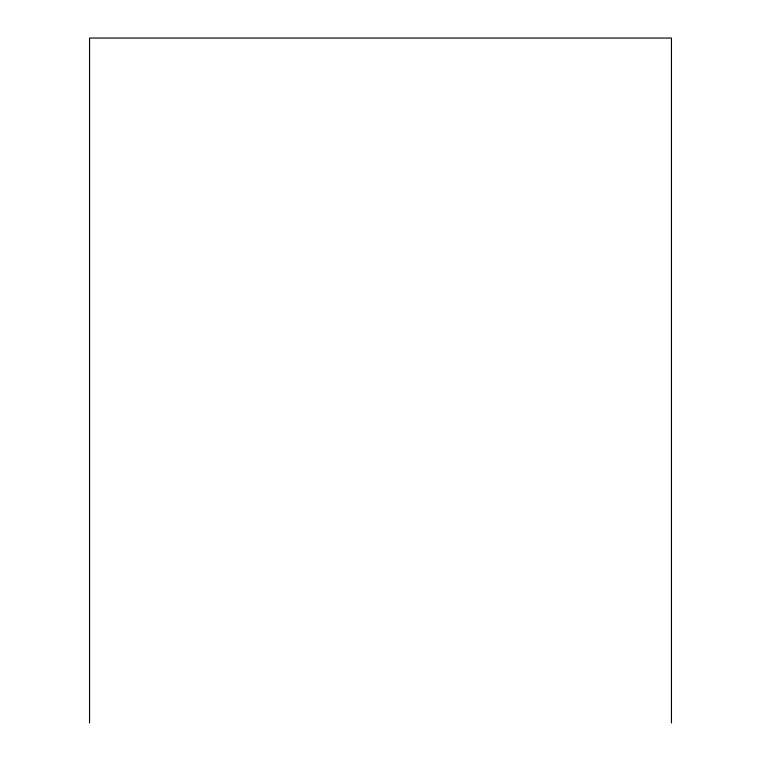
<?xml version="1.0" encoding="UTF-8"?>
<svg xmlns="http://www.w3.org/2000/svg" width="761" height="761" viewBox="0 0 761 761"><rect width="100%" height="100%" fill="white"/><g stroke="black" fill="none" stroke-linecap="round" stroke-linejoin="round"><path stroke-width="1.14" d="M671.449 722.95L671.449 38.05L89.551 38.05L89.551 722.95"/></g></svg>
